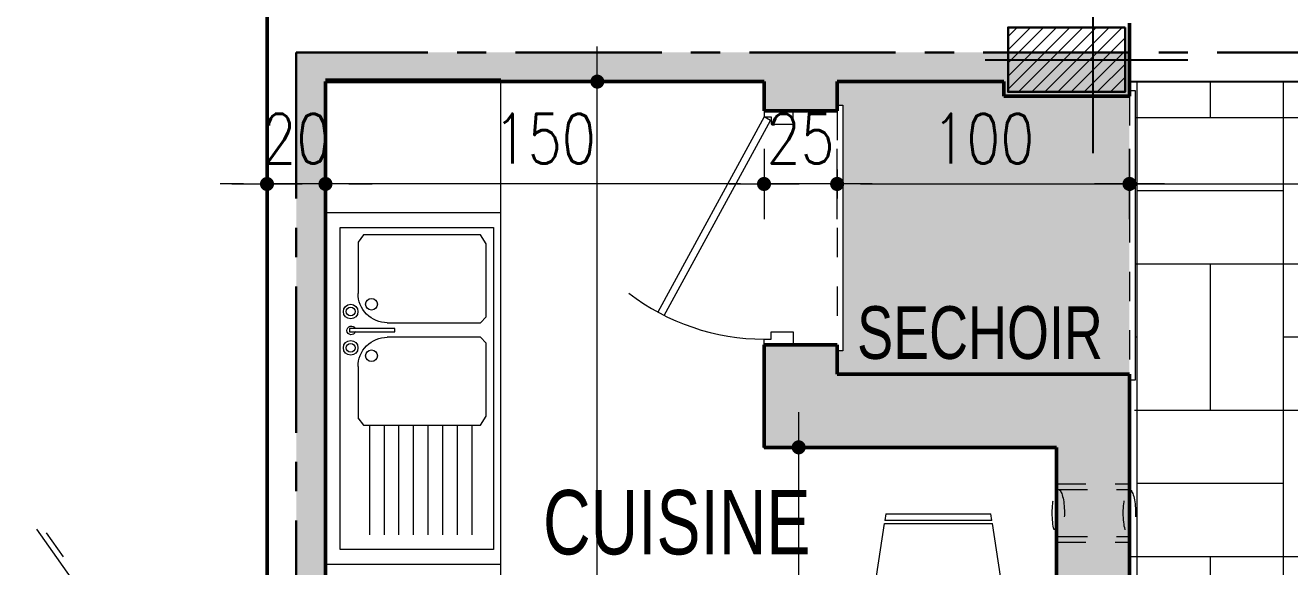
# Model space of a CAD drawing. Header units: millimetres. Extents: x 906 to 2482, y -1210 to -637.
# Drawn here: x 2042.197 to 2046.522, y -1197.035 to -1195.185 of the extents above; entities that cross this region are included whole.
import ezdxf

# ---------------------------------------------------------------- set-up
doc = ezdxf.new("R2010")
doc.units = ezdxf.units.MM
for name, pattern in [('AXES', [2, 1.25, -0.25, 0.25, -0.25]), ('CACHE', [0.375, 0.25, -0.125]), ('CONTINOUS', [0]), ('HIDDEN', [0.375, 0.25, -0.125])]:
    doc.linetypes.add(name, pattern=pattern)
doc.layers.get('DEFPOINTS').update_dxf_attribs({"color": 255, "lineweight": 13})
for name, color, linetype, lineweight in [('A-signe', 7, 'Continuous', 9), ('APPUITS', 7, 'Continuous', 18), ('AXE LIMITE', 7, 'AXES', 30), ('DIM.', 4, 'Continuous', 25), ('ESCALIER', 7, 'Continuous', 20), ('Extracteur cuisine 300m3', 7, 'Continuous', 20), ('GARD- CORP', 7, 'Continuous', 25), ('interrompu', 7, 'HIDDEN', 15), ('MENUISERIE', 7, 'Continuous', 13), ('MUR 0.25', 7, 'Continuous', 25), ('MUR 0.5', 7, 'Continuous', 50), ('POTEAUX ARCH', 7, 'Continuous', 30), ('POTEAUX HACHURE', 7, 'Continuous', 15), ('SANITAIRE', 7, 'Continuous', 15), ('TEXTE', 7, 'Continuous', 20)]:
    doc.layers.add(name, color=color, linetype=linetype, lineweight=lineweight)
doc.layers.add('AXE', color=7, linetype='AXES')
doc.layers.add('HATCH', color=7, linetype='Continuous', lineweight=5, true_color=0xbababa)
doc.layers.add('MEUBLE', color=7, linetype='Continuous', lineweight=15, true_color=0x6a4f34)
doc.layers.add('TEINTE 1', color=7, linetype='Continuous', true_color=0x210042)
doc.layers.add('TEINTE SC', color=7, linetype='Continuous', true_color=0xd4d4d4)
doc.styles.add('atef', font='romans.shx', dxfattribs={"width": 0.8})
doc.styles.add('STYLE4', font='swisscl.ttf')
doc.dimstyles.new('COTEXT', dxfattribs={"dimscale": 0, "dimtxt": 0.17, "dimasz": 0.08, "dimexe": 0.015, "dimexo": 0.015, "dimgap": 0.07, "dimtad": 1, "dimdec": 0, "dimlfac": 100, "dimzin": 0, "dimdsep": 46, "dimtxsty": 'atef', "dimblk": 'SIG2', "dimcen": 0.15, "dimse1": 1, "dimse2": 1, "dimclrd": 256, "dimclre": 6, "dimclrt": 2, "dimadec": 0, "dimazin": 0, "dimtfac": 0.5, "dimtdec": 0, "dimtix": 1, "dimtmove": 2, "dimatfit": 1, "dimldrblk": 'SIG2', "dimfxl": 0.18, "dimtolj": 1, "dimtzin": 0, "dimlwd": 18, "dimarcsym": 0})

# ---------------------------------------------------------------- blocks, each defined once
blk = doc.blocks.new('P - 0.80')
at = {"layer": 'MENUISERIE'}
for points in [[(-0.6991, 0.3412), (-0.0325, -0.0217), (-0.02, 0), (-0.6875, 0.3633)], [(-0.8, 0), (-0.78, 0), (-0.78, -0.025), (-0.755, -0.025), (-0.755, -0.1), (-0.8, -0.1)], [(0, 0), (-0.02, 0), (-0.02, -0.025), (-0.045, -0.025), (-0.045, -0.1), (0, -0.1)]]:
    blk.add_lwpolyline(points, dxfattribs=at)
blk.add_arc((-0.02, 0), 0.76, 142.5454, 180, dxfattribs=at)
blk = doc.blocks.new('SIG2')
at = {"layer": 'A-signe'}
for p, q in [((0, 1.5), (0, 0.5)), ((-1.5, 0), (-0.5, 0)), ((-0.5, 0), (0.5, 0)), ((0, 0.5), (0, -0.5)), ((0.5, 0), (1.5, 0)), ((0, -0.5), (0, -1.5))]:
    blk.add_line(p, q, dxfattribs=at)
at = {"layer": 'A-signe', "const_width": 0.3}
blk.add_lwpolyline([(-0.15, 0, 1), (0.15, 0, 1)], format="xyb", close=True, dxfattribs=at)
blk = doc.blocks.new('*D2329')
at = {"layer": 'DEFPOINTS', "color": 0, "transparency": 16777216}
for p in [(2044.9736, -1195.377), (2045.9736, -1195.427), (2045.9736, -1195.7268)]:
    blk.add_point(p, dxfattribs=at)
at = {"layer": 'DIM.', "lineweight": 18, "transparency": 16777216}
blk.add_line((2045.0536, -1195.7268), (2045.8936, -1195.7268), dxfattribs=at)
at = {"layer": 'DIM.', "lineweight": 18, "transparency": 16777216, "xscale": 0.08, "yscale": 0.08, "zscale": 0.08, "rotation": 180}
blk.add_blockref('SIG2', (2044.9736, -1195.7268), dxfattribs=at)
at = {"layer": 'DIM.', "lineweight": 18, "transparency": 16777216, "xscale": 0.08, "yscale": 0.08, "zscale": 0.08}
blk.add_blockref('SIG2', (2045.9736, -1195.7268), dxfattribs=at)
at = {"layer": 'DIM.', "color": 2, "transparency": 16777216, "insert": (2045.4736, -1195.5718), "char_height": 0.17, "attachment_point": 5, "style": 'atef'}
blk.add_mtext('\\A1;100', dxfattribs=at)
blk = doc.blocks.new('*D2330')
at = {"layer": 'DEFPOINTS', "color": 0, "transparency": 16777216}
for p in [(2049.8736, -1195.377), (2045.9736, -1195.427), (2049.8736, -1195.7268)]:
    blk.add_point(p, dxfattribs=at)
at = {"layer": 'DIM.', "lineweight": 18, "transparency": 16777216}
blk.add_line((2046.0536, -1195.7268), (2049.7936, -1195.7268), dxfattribs=at)
at = {"layer": 'DIM.', "lineweight": 18, "transparency": 16777216, "xscale": 0.08, "yscale": 0.08, "zscale": 0.08, "rotation": 180}
blk.add_blockref('SIG2', (2045.9736, -1195.7268), dxfattribs=at)
at = {"layer": 'DIM.', "lineweight": 18, "transparency": 16777216, "xscale": 0.08, "yscale": 0.08, "zscale": 0.08}
blk.add_blockref('SIG2', (2049.8736, -1195.7268), dxfattribs=at)
at = {"layer": 'DIM.', "color": 2, "transparency": 16777216, "insert": (2047.9236, -1195.5718), "char_height": 0.17, "attachment_point": 5, "style": 'atef'}
blk.add_mtext('\\A1;390', dxfattribs=at)
blk = doc.blocks.new('EVIER 1.20-0.60')
at = {"layer": 'SANITAIRE', "linetype": 'Continuous'}
blk.add_lwpolyline([(0, 0.6), (-1.2, 0.6), (-1.2, 0), (0, 0)], close=True, dxfattribs=at)
for points in [[(-1.15, 0.575), (-0.05, 0.575)], [(-1.15, 0.05), (-1.15, 0.575)], [(-0.05, 0.575), (-0.05, 0.05)], [(-1.095, 0.55), (-1.125, 0.53)], [(-1.125, 0.53), (-1.125, 0.13)], [(-0.845, 0.55), (-1.095, 0.55)], [(-0.825, 0.53), (-0.845, 0.55)], [(-0.825, 0.2111), (-0.825, 0.53)], [(-0.755, 0.55), (-0.775, 0.53)], [(-0.775, 0.53), (-0.775, 0.2111)], [(-0.505, 0.55), (-0.755, 0.55)], [(-0.475, 0.53), (-0.505, 0.55)], [(-0.475, 0.13), (-0.475, 0.53)], [(-0.475, 0.5), (-0.1, 0.5)], [(-0.475, 0.45), (-0.1, 0.45)], [(-0.475, 0.4), (-0.1, 0.4)], [(-0.475, 0.35), (-0.1, 0.35)], [(-0.475, 0.3), (-0.1, 0.3)], [(-0.794, 0.237), (-0.805, 0.237)], [(-0.805, 0.237), (-0.805, 0.082)], [(-0.794, 0.082), (-0.794, 0.237)], [(-0.475, 0.25), (-0.1, 0.25)], [(-0.475, 0.2), (-0.1, 0.2)], [(-1.125, 0.13), (-1.0999, 0.1111)], [(-0.5001, 0.111), (-0.475, 0.13)], [(-0.475, 0.15), (-0.1, 0.15)], [(-1.0999, 0.1111), (-0.925, 0.1111)], [(-0.675, 0.1111), (-0.5001, 0.1111)], [(-0.05, 0.05), (-1.15, 0.05)], [(-0.805, 0.082), (-0.794, 0.082)]]:
    blk.add_lwpolyline(points, dxfattribs=at)
for points in [[(-0.825, 0.2111, -0.414214), (-0.925, 0.1111)], [(-0.888, 0.1772, -1), (-0.888, 0.1372, -1), (-0.888, 0.1772)], [(-0.675, 0.1111, -0.414214), (-0.775, 0.2111)], [(-0.712, 0.1772, -1), (-0.712, 0.1372, -1), (-0.712, 0.1772)], [(-0.863, 0.111, -1), (-0.863, 0.061, -1), (-0.863, 0.111)], [(-0.863, 0.101, -1), (-0.863, 0.071, -1), (-0.863, 0.101)], [(-0.7944, 0.1023, -5.432574), (-0.805, 0.1016)], [(-0.739, 0.111, -1), (-0.739, 0.061, -1), (-0.739, 0.111)], [(-0.739, 0.101, -1), (-0.739, 0.071, -1), (-0.739, 0.101)]]:
    blk.add_lwpolyline(points, format="xyb", dxfattribs=at)
blk = doc.blocks.new('*D1890')
at = {"layer": 'DEFPOINTS', "color": 0, "transparency": 16777216}
for p in [(2044.8422, -1196.627), (2044.8422, -1196.627), (2044.9978, -1199.427)]:
    blk.add_point(p, dxfattribs=at)
at = {"layer": 'DIM.', "lineweight": 18, "transparency": 16777216}
blk.add_line((2044.8422, -1199.347), (2044.8422, -1196.707), dxfattribs=at)
at = {"layer": 'DIM.', "lineweight": 18, "transparency": 16777216, "xscale": 0.08, "yscale": 0.08, "zscale": 0.08}
for p, rotation in [((2044.8422, -1196.627), 90), ((2044.8422, -1199.427), 270)]:
    blk.add_blockref('SIG2', p, dxfattribs=dict(at, rotation=rotation))
at = {"layer": 'DIM.', "color": 2, "transparency": 16777216, "insert": (2044.6872, -1197.6491), "char_height": 0.17, "attachment_point": 5, "rotation": 90, "style": 'atef'}
blk.add_mtext('\\A1;280', dxfattribs=at)
blk = doc.blocks.new('*D1907')
at = {"layer": 'DEFPOINTS', "color": 0, "transparency": 16777216}
for p in [(2043.8238, -1195.377), (2044.1533, -1195.377), (2043.8238, -1199.427)]:
    blk.add_point(p, dxfattribs=at)
at = {"layer": 'DIM.', "lineweight": 18, "transparency": 16777216}
blk.add_line((2044.1533, -1199.347), (2044.1533, -1195.457), dxfattribs=at)
at = {"layer": 'DIM.', "lineweight": 18, "transparency": 16777216, "xscale": 0.08, "yscale": 0.08, "zscale": 0.08}
for p, rotation in [((2044.1533, -1195.377), 90), ((2044.1533, -1199.427), 270)]:
    blk.add_blockref('SIG2', p, dxfattribs=dict(at, rotation=rotation))
at = {"layer": 'DIM.', "color": 2, "transparency": 16777216, "insert": (2043.9983, -1197.402), "char_height": 0.17, "attachment_point": 5, "rotation": 90, "style": 'atef'}
blk.add_mtext('\\A1;405', dxfattribs=at)
blk = doc.blocks.new('*D1908')
at = {"layer": 'DEFPOINTS', "color": 0, "transparency": 16777216}
for p in [(2044.7236, -1195.377), (2044.9736, -1195.377), (2044.7236, -1195.7268)]:
    blk.add_point(p, dxfattribs=at)
at = {"layer": 'DIM.', "lineweight": 18, "transparency": 16777216}
for p, q in [((2044.6436, -1195.7268), (2044.5636, -1195.7268)), ((2044.9736, -1195.7268), (2044.7236, -1195.7268)), ((2045.0536, -1195.7268), (2045.1336, -1195.7268))]:
    blk.add_line(p, q, dxfattribs=at)
at = {"layer": 'DIM.', "lineweight": 18, "transparency": 16777216, "xscale": 0.08, "yscale": 0.08, "zscale": 0.08}
blk.add_blockref('SIG2', (2044.7236, -1195.7268), dxfattribs=at)
at = {"layer": 'DIM.', "lineweight": 18, "transparency": 16777216, "xscale": 0.08, "yscale": 0.08, "zscale": 0.08, "rotation": 180}
blk.add_blockref('SIG2', (2044.9736, -1195.7268), dxfattribs=at)
at = {"layer": 'DIM.', "color": 2, "transparency": 16777216, "insert": (2044.8486, -1195.5718), "char_height": 0.17, "attachment_point": 5, "style": 'atef'}
blk.add_mtext('\\A1;25', dxfattribs=at)
blk = doc.blocks.new('*D1909')
at = {"layer": 'DEFPOINTS', "color": 0, "transparency": 16777216}
for p in [(2043.2236, -1195.377), (2044.7236, -1195.377), (2043.2236, -1195.7268)]:
    blk.add_point(p, dxfattribs=at)
at = {"layer": 'DIM.', "lineweight": 18, "transparency": 16777216}
blk.add_line((2044.6436, -1195.7268), (2043.3036, -1195.7268), dxfattribs=at)
at = {"layer": 'DIM.', "lineweight": 18, "transparency": 16777216, "xscale": 0.08, "yscale": 0.08, "zscale": 0.08, "rotation": 180}
blk.add_blockref('SIG2', (2043.2236, -1195.7268), dxfattribs=at)
at = {"layer": 'DIM.', "lineweight": 18, "transparency": 16777216, "xscale": 0.08, "yscale": 0.08, "zscale": 0.08}
blk.add_blockref('SIG2', (2044.7236, -1195.7268), dxfattribs=at)
at = {"layer": 'DIM.', "color": 2, "transparency": 16777216, "insert": (2043.9736, -1195.5718), "char_height": 0.17, "attachment_point": 5, "style": 'atef'}
blk.add_mtext('\\A1;150', dxfattribs=at)
blk = doc.blocks.new('*D1910')
at = {"layer": 'DEFPOINTS', "color": 0, "transparency": 16777216}
for p in [(2043.0236, -1195.2013), (2043.2236, -1195.377), (2043.0236, -1195.7268)]:
    blk.add_point(p, dxfattribs=at)
at = {"layer": 'DIM.', "lineweight": 18, "transparency": 16777216}
for p, q in [((2042.9436, -1195.7268), (2042.8636, -1195.7268)), ((2043.2236, -1195.7268), (2043.0236, -1195.7268)), ((2043.3036, -1195.7268), (2043.3836, -1195.7268))]:
    blk.add_line(p, q, dxfattribs=at)
at = {"layer": 'DIM.', "lineweight": 18, "transparency": 16777216, "xscale": 0.08, "yscale": 0.08, "zscale": 0.08}
blk.add_blockref('SIG2', (2043.0236, -1195.7268), dxfattribs=at)
at = {"layer": 'DIM.', "lineweight": 18, "transparency": 16777216, "xscale": 0.08, "yscale": 0.08, "zscale": 0.08, "rotation": 180}
blk.add_blockref('SIG2', (2043.2236, -1195.7268), dxfattribs=at)
at = {"layer": 'DIM.', "color": 2, "transparency": 16777216, "insert": (2043.1236, -1195.5718), "char_height": 0.17, "attachment_point": 5, "style": 'atef'}
blk.add_mtext('\\A1;20', dxfattribs=at)

msp = doc.modelspace()

# ---------------------------------------------------------------- hatches: boundary and pattern name
at = {"layer": 'HATCH'}
h = msp.add_hatch(dxfattribs=at)
h.set_pattern_fill('164', pattern_type=2)
h.set_pattern_definition([(0, (0, 0), (0.5, 0.5), []), (0, (0, 0.25), (0.5, 0.5), [0.5, -0.5]), (90, (0, 0), (-0.5, 0.5), []), (90, (0.25, 0.5), (-0.5, 0.5), [0.5, -0.5])])
edge = h.paths.add_edge_path()
edge.add_line((2049.8736, -1195.377), (2045.9736, -1195.377))
edge.add_line((2045.9736, -1195.377), (2045.9736, -1195.4071))
edge.add_line((2045.9736, -1195.4071), (2045.9936, -1195.4071))
edge.add_line((2045.9936, -1195.4071), (2045.9936, -1196.397))
edge.add_line((2045.9936, -1196.397), (2045.9852, -1196.7679))
edge.add_ellipse((2045.9736, -1196.8512), major_axis=(0, 0.1), ratio=0.218235, start_angle=180.0436, end_angle=353.598, ccw=False)
edge.add_line((2045.9736, -1196.964), (2045.9736, -1197.277))
edge.add_line((2045.9736, -1197.277), (2046.0436, -1197.277))
edge.add_line((2046.0436, -1197.277), (2046.0436, -1197.507))
edge.add_line((2046.0436, -1197.507), (2046.0636, -1197.507))
edge.add_line((2046.0636, -1197.507), (2046.0636, -1198.547))
edge.add_line((2046.0636, -1198.547), (2046.0436, -1198.7771))
edge.add_line((2046.0436, -1198.7771), (2045.9736, -1198.7771))
edge.add_line((2045.9736, -1198.7771), (2045.9736, -1199.277))
edge.add_line((2045.9736, -1199.277), (2049.0458, -1199.277))
edge.add_line((2049.0458, -1199.277), (2049.0458, -1199.2541))
edge.add_line((2049.0458, -1199.2541), (2049.6036, -1199.2541))
edge.add_line((2049.6036, -1199.2541), (2049.6036, -1199.277))
edge.add_line((2049.6036, -1199.277), (2049.8536, -1199.277))
edge.add_line((2049.8536, -1199.277), (2049.8536, -1199.044))
edge.add_line((2049.8536, -1199.044), (2049.8736, -1195.377))
at = {"layer": 'POTEAUX HACHURE'}
h = msp.add_hatch(dxfattribs=at)
h.set_pattern_fill('ANSI31', color=256, scale=0.01)
h.set_pattern_definition([(45, (944.015862, -295.11166), (-0.0224506403, 0.0224506403), [])])
h.paths.add_polyline_path([(2045.9586, -1195.192), (2045.5585, -1195.192), (2045.5585, -1195.412), (2045.9586, -1195.412)])
at = {"layer": 'TEINTE 1', "linetype": 'CONTINOUS'}
h = msp.add_hatch(color=256, dxfattribs=at)
h.dxf.hatch_style = 1
h.paths.add_polyline_path([(2043.2236, -1198.5232), (2043.8238, -1198.5232), (2043.8238, -1198.4232), (2043.2236, -1198.4232), (2043.2236, -1195.377), (2044.7236, -1195.377), (2044.7236, -1195.477), (2044.9736, -1195.477), (2044.9736, -1195.377), (2045.5435, -1195.377), (2045.5435, -1195.427), (2045.9736, -1195.427), (2045.9736, -1195.277), (2043.1236, -1195.277), (2043.1236, -1197.427), (2039.6611, -1197.427), (2038.5736, -1198.2696), (2038.5736, -1199.6703), (2038.6736, -1199.6703), (2038.6736, -1198.727), (2038.7236, -1198.727), (2038.7236, -1198.2799), (2039.6953, -1197.527), (2043.1236, -1197.527), (2043.1236, -1198.947), (2042.9736, -1198.947), (2042.9736, -1199.527), (2043.6736, -1199.527), (2043.6736, -1199.677), (2043.7736, -1199.677), (2043.7736, -1199.527), (2043.9131, -1199.527), (2043.9131, -1199.427), (2043.8238, -1199.427), (2043.8238, -1199.327), (2043.7238, -1199.327), (2043.7238, -1199.427), (2043.2236, -1199.427)])
h = msp.add_hatch(color=256, dxfattribs=at)
h.dxf.hatch_style = 1
h.paths.add_polyline_path([(2045.9736, -1196.377), (2044.9736, -1196.377), (2044.9736, -1196.277), (2044.7236, -1196.277), (2044.7236, -1196.627), (2045.7236, -1196.627), (2045.7236, -1197.527), (2046.0536, -1197.527), (2046.0536, -1197.277), (2045.9736, -1197.277)])
at = {"layer": 'TEINTE SC'}
h = msp.add_hatch(color=256, dxfattribs=at)
h.dxf.hatch_style = 1
h.paths.add_polyline_path([(2045.9736, -1195.427), (2045.5435, -1195.427), (2045.5435, -1195.377), (2044.9736, -1195.377), (2044.9736, -1195.457), (2044.9936, -1195.457), (2044.9936, -1196.297), (2044.9736, -1196.297), (2044.9736, -1196.377), (2045.9736, -1196.377)])

# ---------------------------------------------------------------- linework, layer by layer
at = {"layer": 'APPUITS'}
for points in [[(2045.9736, -1195.197), (2045.9736, -1195.197)], [(2045.9736, -1195.4071), (2045.9936, -1195.4071), (2045.9936, -1196.397), (2045.9736, -1196.397)], [(2044.9736, -1195.457), (2044.9936, -1195.457), (2044.9936, -1196.297), (2044.9736, -1196.297)]]:
    msp.add_lwpolyline(points, dxfattribs=at)
at = {"layer": 'AXE'}
for p, q in [((2045.8486, -1194.9189), (2045.8486, -1195.6219)), ((2045.4803, -1195.302), (2046.1735, -1195.302))]:
    msp.add_line(p, q, dxfattribs=at)
at = {"layer": 'AXE LIMITE', "ltscale": 0.4}
msp.add_lwpolyline([(2049.9736, -1195.277), (2043.1236, -1195.277), (2043.1236, -1197.427), (2039.6611, -1197.427), (2038.5736, -1198.2696), (2038.5736, -1201.7177), (2038.7487, -1201.7177), (2038.7487, -1202.997)], dxfattribs=at)
at = {"layer": 'ESCALIER'}
msp.add_line((2042.5351, -1197.327), (2042.236, -1196.9066), dxfattribs=at)
at = {"layer": 'Extracteur cuisine 300m3', "linetype": 'CACHE', "ltscale": 0.15}
for p, q in [((2045.7296, -1196.7712), (2045.9733, -1196.7712)), ((2045.7296, -1196.7712), (2045.9733, -1196.7712)), ((2045.7296, -1196.7712), (2045.9733, -1196.7712)), ((2045.7296, -1196.7712), (2045.9733, -1196.7712)), ((2045.7296, -1196.7712), (2045.9733, -1196.7712)), ((2045.7296, -1196.7712), (2045.9733, -1196.7712)), ((2045.7296, -1196.9312), (2045.9733, -1196.9312)), ((2045.7296, -1196.9312), (2045.9733, -1196.9312)), ((2045.7296, -1196.9312), (2045.9733, -1196.9312)), ((2045.7296, -1196.9312), (2045.9733, -1196.9312)), ((2045.7296, -1196.9312), (2045.9733, -1196.9312)), ((2045.7296, -1196.9312), (2045.9733, -1196.9312))]:
    msp.add_line(p, q, dxfattribs=at)
for points in [[(2045.7243, -1196.7515), (2045.9761, -1196.7518)], [(2045.7243, -1196.9515), (2045.9736, -1196.9513)]]:
    msp.add_lwpolyline(points, dxfattribs=at)
for centre in [(2045.7302, -1196.8512), (2045.7302, -1196.8512), (2045.7302, -1196.8512), (2045.7302, -1196.8512), (2045.7302, -1196.8512), (2045.7302, -1196.8512), (2045.9733, -1196.8512), (2045.9733, -1196.8512), (2045.9733, -1196.8512), (2045.9733, -1196.8512), (2045.9733, -1196.8512), (2045.9733, -1196.8512)]:
    msp.add_ellipse(centre, major_axis=(0, -0.08), ratio=0.260794, start_param=3.141593, end_param=9.424778, dxfattribs=at)
at = {"layer": 'GARD- CORP'}
msp.add_line((2045.8736, -1195.402), (2045.8736, -1195.402), dxfattribs=at)
at = {"layer": 'interrompu', "ltscale": 0.2}
for p, q in [((2045.9736, -1195.427), (2045.9736, -1196.377)), ((2044.9736, -1195.477), (2044.9736, -1196.277)), ((2042.5597, -1197.327), (2042.2605, -1196.9066))]:
    msp.add_line(p, q, dxfattribs=at)
at = {"layer": 'MEUBLE'}
for p, q in [((2045.1351, -1196.8877), (2045.107, -1197.0673)), ((2045.1352, -1196.8877), (2045.5047, -1196.8877)), ((2045.1403, -1196.8541), (2045.1368, -1196.8765)), ((2045.5029, -1196.8765), (2045.1369, -1196.8765)), ((2045.1403, -1196.8541), (2045.4994, -1196.8541)), ((2045.5029, -1196.8765), (2045.4994, -1196.8541)), ((2045.5327, -1197.0673), (2045.5046, -1196.8877))]:
    msp.add_line(p, q, dxfattribs=at)
at = {"layer": 'MUR 0.25', "linetype": 'Continuous'}
msp.add_line((2045.9736, -1195.377), (2049.8736, -1195.377), dxfattribs=at)
at = {"layer": 'MUR 0.5'}
for p, q in [((2043.0236, -1194.5074), (2043.0236, -1197.277)), ((2045.9736, -1195.427), (2045.9736, -1195.177)), ((2043.2236, -1198.4232), (2043.2236, -1195.377)), ((2044.7236, -1195.377), (2043.2236, -1195.377)), ((2044.7236, -1195.377), (2044.7236, -1195.477)), ((2044.9736, -1195.377), (2044.9736, -1195.477)), ((2045.5435, -1195.377), (2044.9736, -1195.377)), ((2045.5435, -1195.377), (2045.5435, -1195.427)), ((2045.5435, -1195.427), (2045.9736, -1195.427)), ((2044.9736, -1195.477), (2044.7236, -1195.477)), ((2044.7236, -1196.277), (2044.7236, -1196.627)), ((2044.9736, -1196.277), (2044.7236, -1196.277)), ((2044.9736, -1196.277), (2044.9736, -1196.377)), ((2045.9736, -1196.377), (2044.9736, -1196.377)), ((2045.9736, -1196.377), (2044.9736, -1196.377)), ((2045.9736, -1197.277), (2045.9736, -1196.377)), ((2045.7236, -1196.627), (2044.7236, -1196.627)), ((2045.7236, -1197.527), (2045.7236, -1196.627)), ((2043.2236, -1198.4232), (2043.2236, -1196.9066))]:
    msp.add_line(p, q, dxfattribs=at)
at = {"layer": 'POTEAUX ARCH'}
msp.add_lwpolyline([(2045.9586, -1195.192), (2045.5585, -1195.192), (2045.5585, -1195.412), (2045.9586, -1195.412)], close=True, dxfattribs=at)
at = {"layer": 'SANITAIRE'}
for p, q in [((2043.8238, -1195.3687), (2043.2236, -1195.3687)), ((2043.8238, -1195.3687), (2043.2236, -1195.3687)), ((2043.8238, -1198.4232), (2043.8238, -1195.377))]:
    msp.add_line(p, q, dxfattribs=at)

# ---------------------------------------------------------------- block references
at = {"layer": 'MENUISERIE', "rotation": 90}
msp.add_blockref('P - 0.80', (2044.7236, -1195.477), dxfattribs=at)
at = {"layer": 'SANITAIRE', "rotation": 270}
msp.add_blockref('EVIER 1.20-0.60', (2043.2238, -1197.0259), dxfattribs=at)

# ---------------------------------------------------------------- texts
at = {"layer": 'TEXTE', "style": 'STYLE4'}
for s, height, p in [('SECHOIR', 0.18, (2045.0421, -1196.3247)), ('CUISINE', 0.22, (2043.9677, -1196.9929))]:
    msp.add_text(s, height=height, dxfattribs=at).set_placement(p)

# ---------------------------------------------------------------- dimensions: what is measured, and where the dimension line sits
at = {"layer": 'DIM.'}
for base, p1, p2, picture, middle in [((2043.0236, -1195.7268), (2043.2236, -1195.377), (2043.0236, -1195.2013), '*D1910', (2043.1236, -1195.5718)), ((2043.2236, -1195.7268), (2044.7236, -1195.377), (2043.2236, -1195.377), '*D1909', (2043.9736, -1195.5718)), ((2044.7236, -1195.7268), (2044.9736, -1195.377), (2044.7236, -1195.377), '*D1908', (2044.8486, -1195.5718)), ((2045.9736, -1195.7268), (2044.9736, -1195.377), (2045.9736, -1195.427), '*D2329', (2045.4736, -1195.5718)), ((2049.8736, -1195.7268), (2045.9736, -1195.427), (2049.8736, -1195.377), '*D2330', (2047.9236, -1195.5718))]:
    dim = msp.add_linear_dim(base=base, p1=p1, p2=p2, dimstyle='COTEXT', override={"dimscale": 1}, dxfattribs=at)
    dim.commit()
    dim.dimension.update_dxf_attribs({"geometry": picture, "text_midpoint": middle})
dim = msp.add_linear_dim(base=(2044.1533, -1195.377), p1=(2043.8238, -1199.427), p2=(2043.8238, -1195.377), angle=90, dimstyle='COTEXT', override={"dimscale": 1}, dxfattribs=at)
dim.commit()
dim.dimension.update_dxf_attribs({"geometry": '*D1907', "text_midpoint": (2043.9983, -1197.402)})
dim = msp.add_linear_dim(base=(2044.8422, -1196.627), p1=(2044.9978, -1199.427), p2=(2044.8422, -1196.627), angle=90, dimstyle='COTEXT', override={"dimscale": 1}, dxfattribs=at)
dim.commit()
dim.dimension.update_dxf_attribs({"geometry": '*D1890', "text_midpoint": (2044.6872, -1197.6491), "dimtype": 160})

doc.saveas('drawing.dxf')
